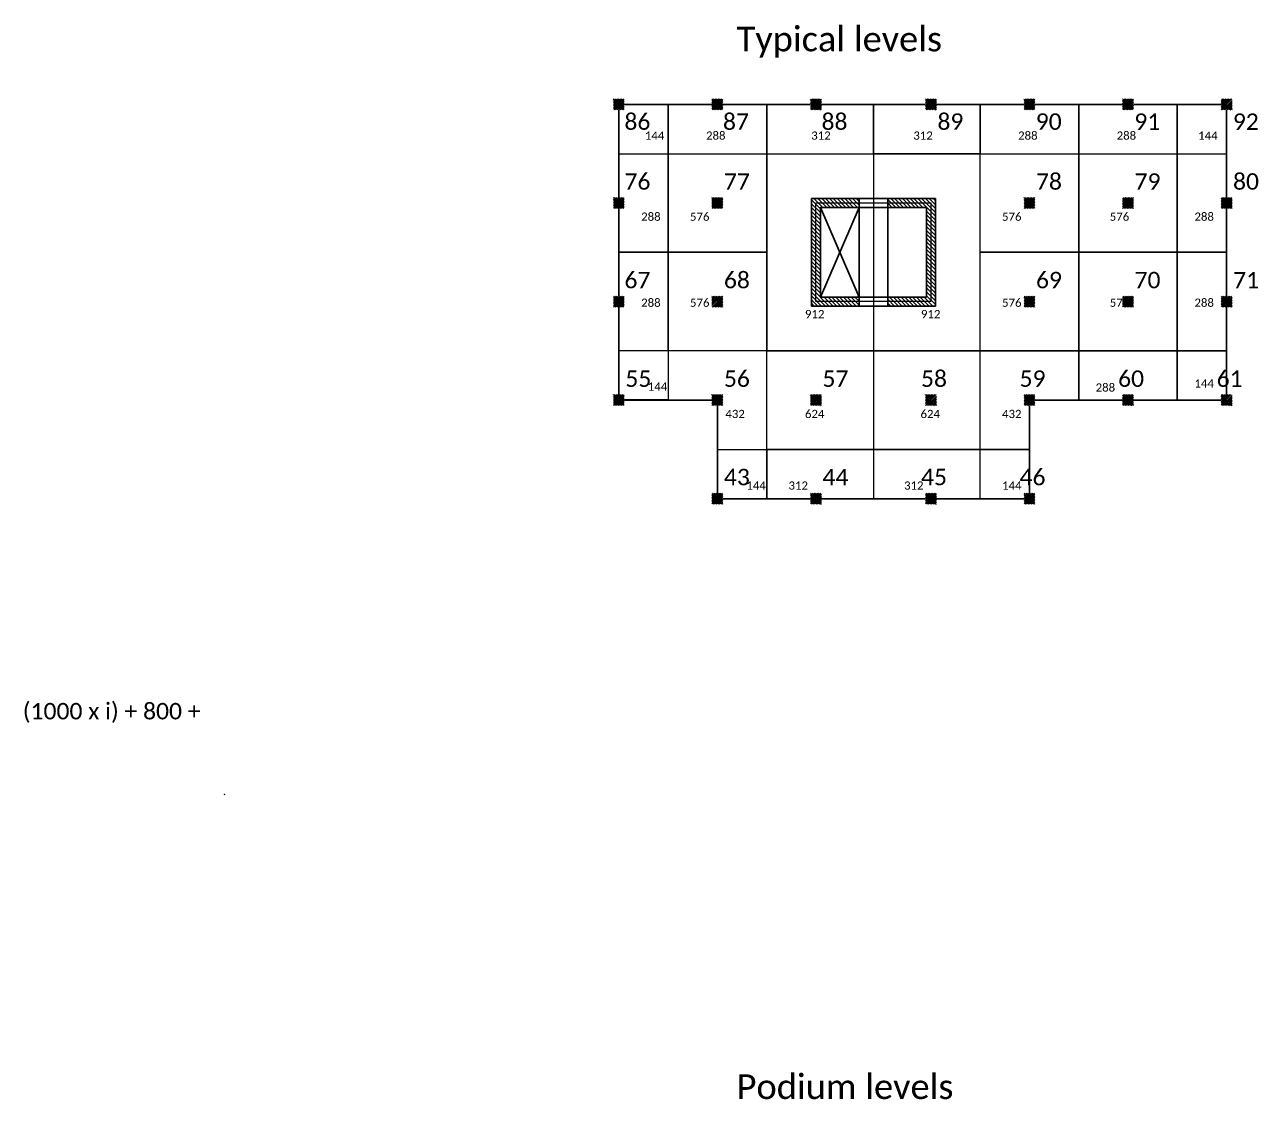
# Model space of a CAD drawing. Header units: inches. Extents: x -30573 to 11520, y -22457 to 4202.
# Drawn here: x -28567 to -24962, y 1062 to 4202 of the extents above; entities that cross this region are included whole.
import ezdxf

# ---------------------------------------------------------------- set-up
doc = ezdxf.new("R2010")
doc.units = ezdxf.units.IN
doc.set_wipeout_variables(frame=1)
doc.header["$PDMODE"] = 35
for name, color, linetype, lineweight in [('CONCRETO2', 5, 'Continuous', 30), ('CONCRETO3', 4, 'Continuous', 25), ('CONCRETO7', 8, 'Continuous', 9), ('LAMARILLO', 2, 'Continuous', 15), ('TEXTO', 1, 'Continuous', 13)]:
    doc.layers.add(name, color=color, linetype=linetype, lineweight=lineweight)
doc.styles.add('CopyA1_16', font='calibri.ttf', dxfattribs={"height": 24})
pattern_1 = [(135, (-22807.283, 1857.094), (-5.61266, -5.61266), [])]

# ---------------------------------------------------------------- blocks, each defined once
blk = doc.blocks.new('C32x32')
blk.add_wipeout([(-16, -16), (16, -16), (16, 16), (-16, 16)]).dxf.layer = 'CONCRETO2'
at = {"layer": 'CONCRETO7'}
h = blk.add_hatch(dxfattribs=at)
h.set_pattern_fill('ANSI31', color=256)
h.set_pattern_definition([(45, (8374.7102, -1283.7708), (-2.245064, 2.245064), [])])
h.paths.add_polyline_path([(-16, -16), (16, -16), (16, 16), (-16, 16)])

msp = doc.modelspace()

# ---------------------------------------------------------------- hatches: boundary and pattern name
at = {"layer": 'CONCRETO7'}
h = msp.add_hatch(dxfattribs=at)
h.set_pattern_fill('ANSI31', color=256, scale=2.5, angle=90)
h.set_pattern_definition(pattern_1)
h.paths.add_polyline_path([(-26128.78, 3405.895), (-26241.78, 3405.895), (-26241.78, 3667.895), (-26128.78, 3667.895), (-26128.78, 3693.895), (-26267.78, 3693.895), (-26267.78, 3379.895), (-26128.78, 3379.895)])
h = msp.add_hatch(dxfattribs=at)
h.set_pattern_fill('ANSI31', color=256, scale=2.5, angle=90)
h.set_pattern_definition(pattern_1)
h.paths.add_polyline_path([(-26044.78, 3405.895), (-25931.78, 3405.895), (-25931.78, 3667.895), (-26044.78, 3667.895), (-26044.78, 3693.895), (-25905.78, 3693.895), (-25905.78, 3379.895), (-26044.78, 3379.895)])

# ---------------------------------------------------------------- linework, layer by layer
at = {"layer": 'CONCRETO3'}
for p, q in [((-26128.78, 3405.895), (-26241.78, 3667.895)), ((-26128.78, 3667.895), (-26241.78, 3405.895)), ((-26128.78, 3405.895), (-26128.78, 3667.895)), ((-26044.78, 3667.895), (-26044.78, 3405.895))]:
    msp.add_line(p, q, dxfattribs=at)
for points in [[(-25630.78, 3104.895), (-25630.78, 2816.895), (-26542.78, 2816.895), (-26542.78, 3104.895), (-26830.78, 3104.895), (-26830.78, 3968.895), (-25054.78, 3968.895), (-25054.78, 3104.895)], [(-26128.78, 3405.895), (-26241.78, 3405.895), (-26241.78, 3667.895), (-26128.78, 3667.895), (-26128.78, 3693.895), (-26267.78, 3693.895), (-26267.78, 3379.895), (-26128.78, 3379.895)], [(-26128.78, 3667.895), (-26044.78, 3667.895), (-26044.78, 3693.895), (-26128.78, 3693.895)], [(-26044.78, 3405.895), (-25931.78, 3405.895), (-25931.78, 3667.895), (-26044.78, 3667.895), (-26044.78, 3693.895), (-25905.78, 3693.895), (-25905.78, 3379.895), (-26044.78, 3379.895)], [(-26128.78, 3379.895), (-26044.78, 3379.895), (-26044.78, 3405.895), (-26128.78, 3405.895)]]:
    msp.add_lwpolyline(points, close=True, dxfattribs=at)
at = {"layer": 'LAMARILLO'}
for points in [[(-26830.78, 3824.895), (-26686.78, 3824.895), (-26686.78, 3968.895), (-26830.78, 3968.895)], [(-26686.78, 3824.895), (-26398.78, 3824.895), (-26398.78, 3968.895), (-26686.78, 3968.895)], [(-26398.78, 3824.895), (-26086.78, 3824.895), (-26086.78, 3968.895), (-26398.78, 3968.895)], [(-26086.78, 3824.895), (-25774.78, 3824.895), (-25774.78, 3968.895), (-26086.78, 3968.895)], [(-25774.78, 3824.895), (-25486.78, 3824.895), (-25486.78, 3968.895), (-25774.78, 3968.895)], [(-25486.78, 3824.895), (-25198.78, 3824.895), (-25198.78, 3968.895), (-25486.78, 3968.895)], [(-25198.78, 3824.895), (-25054.78, 3824.895), (-25054.78, 3968.895), (-25198.78, 3968.895)], [(-26830.78, 3824.895), (-26686.78, 3824.895), (-26686.78, 3536.895), (-26830.78, 3536.895)], [(-26686.78, 3824.895), (-26398.78, 3824.895), (-26398.78, 3536.895), (-26686.78, 3536.895)], [(-26398.78, 3824.895), (-26086.78, 3824.895), (-26086.78, 3248.895), (-26398.78, 3248.895)], [(-25774.78, 3824.895), (-26086.78, 3824.895), (-26086.78, 3248.895), (-25774.78, 3248.895)], [(-25774.78, 3824.895), (-25486.78, 3824.895), (-25486.78, 3536.895), (-25774.78, 3536.895)], [(-25486.78, 3824.895), (-25198.78, 3824.895), (-25198.78, 3536.895), (-25486.78, 3536.895)], [(-25198.78, 3824.895), (-25054.78, 3824.895), (-25054.78, 3536.895), (-25198.78, 3536.895)], [(-26254.78, 3680.895), (-25918.78, 3680.895), (-25918.78, 3392.895), (-26254.78, 3392.895)], [(-26830.78, 3536.895), (-26686.78, 3536.895), (-26686.78, 3248.895), (-26830.78, 3248.895)], [(-26686.78, 3536.895), (-26398.78, 3536.895), (-26398.78, 3248.895), (-26686.78, 3248.895)], [(-25774.78, 3536.895), (-25486.78, 3536.895), (-25486.78, 3248.895), (-25774.78, 3248.895)], [(-25486.78, 3536.895), (-25198.78, 3536.895), (-25198.78, 3248.895), (-25486.78, 3248.895)], [(-25198.78, 3536.895), (-25054.78, 3536.895), (-25054.78, 3248.895), (-25198.78, 3248.895)], [(-26830.78, 3250.2), (-26686.78, 3250.2), (-26686.78, 3106.2), (-26830.78, 3106.2)], [(-26398.78, 3248.895), (-26686.78, 3248.895), (-26686.78, 3104.895), (-26542.78, 3104.895), (-26542.78, 2960.895), (-26398.78, 2960.895)], [(-26398.78, 3248.895), (-26086.78, 3248.895), (-26086.78, 2960.895), (-26398.78, 2960.895)], [(-25774.78, 3248.895), (-26086.78, 3248.895), (-26086.78, 2960.895), (-25774.78, 2960.895)], [(-25774.78, 3248.895), (-25486.78, 3248.895), (-25486.78, 3104.895), (-25630.78, 3104.895), (-25630.78, 2960.895), (-25774.78, 2960.895)], [(-25486.78, 3248.895), (-25198.78, 3248.895), (-25198.78, 3104.895), (-25486.78, 3104.895)], [(-25198.78, 3248.895), (-25054.78, 3248.895), (-25054.78, 3104.895), (-25198.78, 3104.895)], [(-26542.78, 2960.895), (-26398.78, 2960.895), (-26398.78, 2816.895), (-26542.78, 2816.895)], [(-26398.78, 2960.895), (-26086.78, 2960.895), (-26086.78, 2816.895), (-26398.78, 2816.895)], [(-25774.78, 2960.895), (-26086.78, 2960.895), (-26086.78, 2816.895), (-25774.78, 2816.895)], [(-25774.78, 2960.895), (-25630.78, 2960.895), (-25630.78, 2816.895), (-25774.78, 2816.895)]]:
    msp.add_lwpolyline(points, close=True, dxfattribs=at)
msp.add_point((-27982.78, 1952.895), dxfattribs=at)

# ---------------------------------------------------------------- texts
at = {"layer": 'LAMARILLO', "char_height": 24, "style": 'CopyA1_16'}
for s, insert, attachment_point in [('144', (-26754.709, 3877.618), 4), ('288', (-26575.985, 3877.618), 4), ('312', (-26268.609, 3877.618), 4), ('312', (-25970.258, 3877.618), 4), ('288', (-25663.985, 3877.618), 4), ('288', (-25375.985, 3877.618), 4), ('144', (-25137.797, 3877.618), 4), ('288', (-26765.601, 3640.742), 4), ('576', (-26622.943, 3640.742), 4), ('576', (-25710.943, 3640.742), 4), ('576', (-25396.149, 3640.742), 4), ('288', (-25148.689, 3640.742), 4), ('288', (-26765.601, 3389.43), 4), ('576', (-26622.943, 3389.43), 4), ('576', (-25710.943, 3389.43), 4), ('576', (-25396.149, 3389.43), 4), ('288', (-25148.689, 3389.43), 4), ('912', (-26286.943, 3356.301), 4), ('912', (-25947.948, 3356.301), 4), ('144', (-26746.202, 3144.549), 4), ('288', (-25437.372, 3141.64), 4), ('144', (-25148.689, 3153.656), 4), ('432', (-26462.616, 3064.397), 6), ('624', (-26286.943, 3064.397), 4), ('624', (-25949.193, 3064.397), 4), ('432', (-25710.943, 3064.397), 4), ('144', (-26458.202, 2855.244), 4), ('312', (-26335.043, 2855.244), 4), ('312', (-25997.292, 2855.244), 4), ('144', (-25710.943, 2855.244), 4)]:
    msp.add_mtext(s, dxfattribs=dict(at, insert=insert, attachment_point=attachment_point))
at = {"layer": 'TEXTO', "attachment_point": 4, "style": 'CopyA1_16'}
for s, insert, char_height in [('Typical levels', (-26486.666, 4150.761), 72), ('86', (-26814.472, 3918.335), 48), ('87', (-26526.472, 3918.335), 48), ('88', (-26238.472, 3918.335), 48), ('89', (-25899.745, 3918.335), 48), ('90', (-25612.495, 3918.335), 48), ('91', (-25324.495, 3918.335), 48), ('92', (-25036.495, 3918.335), 48), ('76', (-26814.349, 3743.426), 48), ('77', (-26523.745, 3743.426), 48), ('78', (-25611.745, 3743.426), 48), ('79', (-25323.745, 3743.426), 48), ('80', (-25035.895, 3743.426), 48), ('67', (-26814.349, 3455.426), 48), ('68', (-26523.745, 3455.426), 48), ('69', (-25611.745, 3455.426), 48), ('70', (-25323.745, 3455.426), 48), ('71', (-25035.745, 3455.426), 48), ('55', (-26811.745, 3167.426), 48), ('56', (-26523.745, 3167.426), 48), ('57', (-26235.745, 3167.426), 48), ('58', (-25947.745, 3167.426), 48), ('59', (-25659.745, 3167.426), 48), ('60', (-25371.745, 3167.426), 48), ('61', (-25083.745, 3167.426), 48), ('43', (-26523.745, 2879.966), 48), ('44', (-26235.745, 2879.966), 48), ('45', (-25947.745, 2879.966), 48), ('46', (-25659.745, 2879.966), 48), ('(1000 x i) + 800 +', (-28572.686, 2191.107), 48), ('Podium levels', (-26486.666, 1098.785), 72)]:
    msp.add_mtext(s, dxfattribs=dict(at, insert=insert, char_height=char_height))

# ---------------------------------------------------------------- next in the draw order: block references
at = {"layer": 'TEXTO'}
for p in [(-26830.78, 3968.895), (-26542.78, 3968.895), (-26254.78, 3968.895), (-25918.78, 3968.895), (-25630.78, 3968.895), (-25342.78, 3968.895), (-25054.78, 3968.895), (-26830.78, 3680.895), (-26542.78, 3680.895), (-25630.78, 3680.895), (-25342.78, 3680.895), (-25054.78, 3680.895), (-26830.78, 3392.895), (-26542.78, 3392.895), (-25630.78, 3392.895), (-25342.78, 3392.895), (-25054.78, 3392.895), (-26830.78, 3104.895), (-26542.78, 3104.895), (-26254.78, 3104.895), (-25918.78, 3104.895), (-25630.78, 3104.895), (-25342.78, 3104.895), (-25054.78, 3104.895), (-26542.78, 2816.895), (-26254.78, 2816.895), (-25918.78, 2816.895), (-25630.78, 2816.895)]:
    msp.add_blockref('C32x32', p, dxfattribs=at)

doc.saveas('drawing.dxf')
